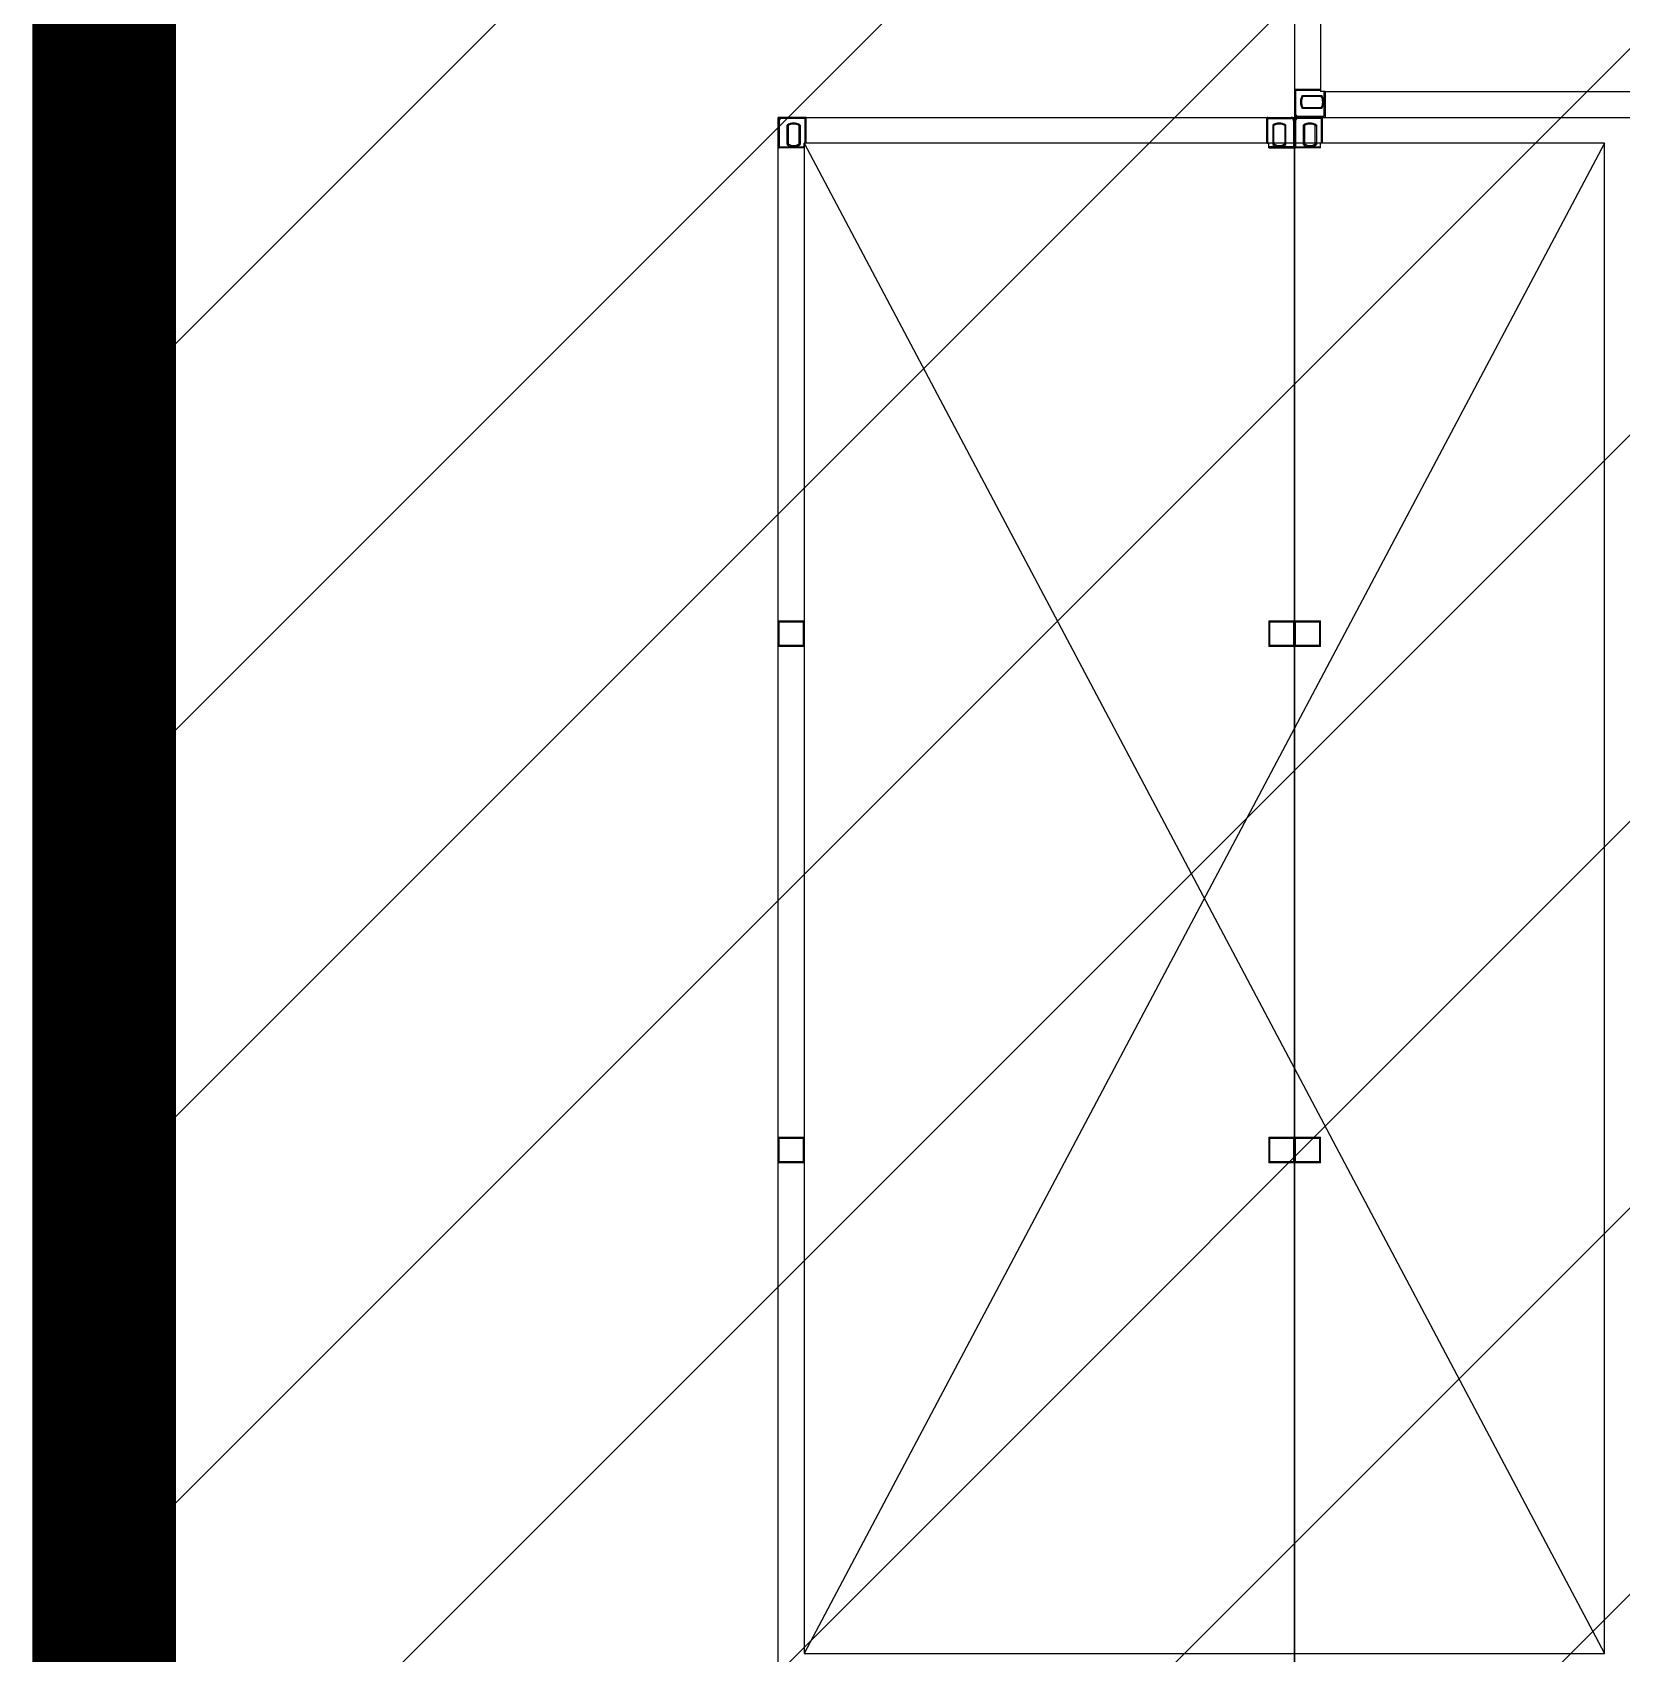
# Model space of a CAD drawing. Header units: millimetres. Extents: x -300 to 383236, y -195106 to -144646.
# Drawn here: x 61115 to 61669, y -149453 to -148888 of the extents above; entities that cross this region are included whole.
import ezdxf

# ---------------------------------------------------------------- set-up
doc = ezdxf.new("R2010")
doc.units = ezdxf.units.MM
doc.header["$LTSCALE"] = 60
doc.layers.add('BACK', color=8, linetype='Continuous')

# ---------------------------------------------------------------- blocks, each defined once
blk = doc.blocks.new('KEY PLAN_NEW')
h = blk.add_hatch()
h.set_pattern_fill('ANSI31', color=253, scale=2)
h.set_pattern_definition([(45, (-1396.921, -1800.0236), (-4.490128, 4.490128), [])])
edge = h.paths.add_edge_path()
edge.add_line((-2006.86, -1075.94), (-2006.86, -1091.94))
edge.add_line((-2006.86, -1091.94), (-2067.86, -1091.94))
edge.add_line((-2067.86, -1091.94), (-2067.86, -1375.94))
edge.add_line((-2067.86, -1375.94), (-2006.86, -1375.94))
edge.add_line((-2006.86, -1375.94), (-2006.86, -1391.94))
edge.add_line((-2006.86, -1391.94), (-2007.86, -1391.94))
edge.add_line((-2007.86, -1391.94), (-2007.86, -1488.94))
edge.add_line((-2007.86, -1488.94), (-2008.31, -1488.94))
edge.add_arc((-2028.72, -1493.5), 20.91, 12.5777, 76.5787)
edge.add_line((-2023.86, -1473.16), (-2023.86, -1391.94))
edge.add_line((-2023.86, -1391.94), (-2247.86, -1391.94))
edge.add_line((-2247.86, -1391.94), (-2247.86, -1488.94))
edge.add_line((-2247.86, -1488.94), (-2263.86, -1488.94))
edge.add_line((-2263.86, -1488.94), (-2263.86, -1452.18))
edge.add_line((-2263.86, -1452.18), (-2549.86, -1452.18))
edge.add_line((-2549.86, -1452.18), (-2549.86, -1488.94))
edge.add_line((-2549.86, -1488.94), (-2565.86, -1488.94))
edge.add_line((-2565.86, -1488.94), (-2565.86, -1427.94))
edge.add_line((-2565.86, -1427.94), (-2720.86, -1427.94))
edge.add_line((-2720.86, -1427.94), (-2720.86, -1411.94))
edge.add_line((-2720.86, -1411.94), (-2623.86, -1411.94))
edge.add_line((-2623.86, -1411.94), (-2623.86, -1075.94))
edge.add_line((-2623.86, -1075.94), (-2563.86, -1075.94))
edge.add_line((-2563.86, -1075.94), (-2563.86, -1071.94))
edge.add_line((-2563.86, -1071.94), (-2547.86, -1071.94))
edge.add_line((-2547.86, -1071.94), (-2547.86, -1091.94))
edge.add_line((-2547.86, -1091.94), (-2607.86, -1091.94))
edge.add_line((-2607.86, -1091.94), (-2607.86, -1411.94))
edge.add_line((-2607.86, -1411.94), (-2549.86, -1411.94))
edge.add_line((-2549.86, -1411.94), (-2549.86, -1436.18))
edge.add_line((-2549.86, -1436.18), (-2263.86, -1436.18))
edge.add_line((-2263.86, -1436.18), (-2263.86, -1375.94))
edge.add_line((-2263.86, -1375.94), (-2083.86, -1375.94))
edge.add_line((-2083.86, -1375.94), (-2083.86, -1075.94))
edge.add_line((-2083.86, -1075.94), (-2006.86, -1075.94))
at = {"color": 253}
for p, q in [((-2660.86, -1015.18, 46), (-2660.86, -1068.7, 46)), ((-2660.86, -1068.7, 46), (-2660.86, -1068.94, 46)), ((-2660.3, -1068.94, 46), (-2660.86, -1068.94, 46)), ((-2660.3, -1068.94, 46), (-2547.42, -1068.94, 46)), ((-2663.45, -1071.82, 46), (-2660.42, -1071.82, 46)), ((-2720.62, -1071.94, 46), (-2723.86, -1071.94, 46)), ((-2723.86, -1071.94, 46), (-2723.86, -1075.5, 46)), ((-2723.86, -1075.5, 46), (-2723.86, -1071.94, 46)), ((-2720.62, -1071.94, 46), (-2667.1, -1071.94, 46)), ((-2667.1, -1071.94, 46), (-2663.86, -1071.94, 46)), ((-2663.86, -1075.5, 46), (-2663.86, -1071.94, 46)), ((-2660.62, -1071.94, 46), (-2663.86, -1071.94, 46)), ((-2663.86, -1071.94, 46), (-2663.86, -1075.5, 46)), ((-2663.86, -1075.5, 46), (-2663.86, -1071.94, 46)), ((-2660.62, -1071.94, 46), (-2607.1, -1071.94, 46)), ((-2723.86, -1368.38, 46), (-2723.86, -1075.5, 46)), ((-2627.86, -1074.94, 46), (-2720.86, -1250.44, 46)), ((-2720.86, -1074.94, 46), (-2627.86, -1250.44, 46)), ((-2720.62, -1074.94, 46), (-2720.86, -1074.94, 46)), ((-2720.86, -1075.5, 46), (-2720.86, -1074.94, 46)), ((-2720.86, -1075.5, 46), (-2720.86, -1130.44, 46)), ((-2667.1, -1074.94, 46), (-2666.86, -1074.94, 46)), ((-2666.86, -1075.5, 46), (-2666.86, -1074.94, 46)), ((-2663.86, -1075.5, 46), (-2663.86, -1368.38, 46)), ((-2663.86, -1368.38, 46), (-2663.86, -1075.5, 46)), ((-2660.62, -1074.94, 46), (-2660.86, -1074.94, 46)), ((-2660.86, -1075.5, 46), (-2660.86, -1074.94, 46)), ((-2723.86, -1130.44, 46), (-2720.86, -1130.44, 46)), ((-2723.74, -1133.32, 46), (-2723.74, -1130.56, 46)), ((-2723.74, -1130.56, 46), (-2720.98, -1130.56, 46)), ((-2720.98, -1130.56, 46), (-2720.98, -1133.32, 46)), ((-2720.98, -1130.56, 46), (-2720.98, -1133.32, 46)), ((-2720.86, -1133.44, 46), (-2720.86, -1130.44, 46)), ((-2666.86, -1130.44, 46), (-2666.86, -1133.44, 46)), ((-2666.86, -1130.44, 46), (-2663.86, -1130.44, 46)), ((-2666.74, -1133.32, 46), (-2666.74, -1130.56, 46)), ((-2666.74, -1130.56, 46), (-2663.98, -1130.56, 46)), ((-2663.98, -1130.56, 46), (-2663.98, -1133.32, 46)), ((-2663.98, -1130.56, 46), (-2663.98, -1133.32, 46)), ((-2663.86, -1130.44, 46), (-2663.86, -1133.44, 46)), ((-2663.86, -1130.44, 46), (-2660.86, -1130.44, 46)), ((-2663.74, -1133.32, 46), (-2663.74, -1130.56, 46)), ((-2663.74, -1130.56, 46), (-2660.98, -1130.56, 46)), ((-2660.98, -1130.56, 46), (-2660.98, -1133.32, 46)), ((-2660.98, -1130.56, 46), (-2660.98, -1133.32, 46)), ((-2660.86, -1133.44, 46), (-2660.86, -1130.44, 46)), ((-2720.86, -1133.44, 46), (-2723.86, -1133.44, 46)), ((-2720.98, -1133.32, 46), (-2723.74, -1133.32, 46)), ((-2720.86, -1133.44, 46), (-2720.86, -1190.44, 46)), ((-2663.86, -1133.44, 46), (-2666.86, -1133.44, 46)), ((-2663.98, -1133.32, 46), (-2666.74, -1133.32, 46)), ((-2660.86, -1133.44, 46), (-2663.86, -1133.44, 46)), ((-2660.98, -1133.32, 46), (-2663.74, -1133.32, 46)), ((-2723.86, -1190.44, 46), (-2720.86, -1190.44, 46)), ((-2720.86, -1193.44, 46), (-2720.86, -1190.44, 46)), ((-2666.86, -1190.44, 46), (-2666.86, -1193.44, 46)), ((-2666.86, -1190.44, 46), (-2663.86, -1190.44, 46)), ((-2663.86, -1190.44, 46), (-2660.86, -1190.44, 46)), ((-2660.86, -1193.44, 46), (-2660.86, -1190.44, 46)), ((-2723.74, -1193.32, 46), (-2723.74, -1190.56, 46)), ((-2723.74, -1190.56, 46), (-2720.98, -1190.56, 46)), ((-2720.98, -1190.56, 46), (-2720.98, -1193.32, 46)), ((-2720.98, -1190.56, 46), (-2720.98, -1193.32, 46)), ((-2666.74, -1193.32, 46), (-2666.74, -1190.56, 46)), ((-2666.74, -1190.56, 46), (-2663.98, -1190.56, 46)), ((-2663.98, -1190.56, 46), (-2663.98, -1193.32, 46)), ((-2663.98, -1190.56, 46), (-2663.98, -1193.32, 46)), ((-2663.74, -1193.32, 46), (-2663.74, -1190.56, 46)), ((-2663.74, -1190.56, 46), (-2660.98, -1190.56, 46)), ((-2660.98, -1190.56, 46), (-2660.98, -1193.32, 46)), ((-2660.98, -1190.56, 46), (-2660.98, -1193.32, 46)), ((-2720.86, -1193.44, 46), (-2723.86, -1193.44, 46)), ((-2720.98, -1193.32, 46), (-2723.74, -1193.32, 46)), ((-2720.86, -1193.44, 46), (-2720.86, -1250.44, 46)), ((-2663.86, -1193.44, 46), (-2666.86, -1193.44, 46)), ((-2663.98, -1193.32, 46), (-2666.74, -1193.32, 46)), ((-2660.86, -1193.44, 46), (-2663.86, -1193.44, 46)), ((-2660.98, -1193.32, 46), (-2663.74, -1193.32, 46))]:
    blk.add_line(p, q, dxfattribs=at)
at = {"color": 253, "linetype": 'Continuous'}
for p, q in [((-2660.86, -1068.7, 46), (-2663.86, -1068.7, 46)), ((-2663.86, -1068.82, 46), (-2663.74, -1068.82, 46)), ((-2663.74, -1068.7, 46), (-2663.74, -1068.82, 46)), ((-2660.86, -1068.82, 46), (-2663.74, -1068.82, 46)), ((-2663.74, -1068.82, 46), (-2663.74, -1071.53, 46)), ((-2662.96, -1069.41, 46), (-2660.7, -1069.41, 46)), ((-2660.77, -1069.53, 46), (-2662.9, -1069.53, 46)), ((-2660.42, -1071.82, 46), (-2660.42, -1068.94, 46)), ((-2660.3, -1068.94, 46), (-2660.3, -1071.94, 46)), ((-2663.74, -1071.53, 46), (-2663.86, -1071.53, 46)), ((-2660.7, -1070.92, 46), (-2662.96, -1070.92, 46)), ((-2662.9, -1070.8, 46), (-2660.77, -1070.8, 46)), ((-2723.74, -1072.35, 46), (-2723.86, -1072.35, 46)), ((-2723.74, -1072.06, 46), (-2723.74, -1072.06, 46)), ((-2723.74, -1072.06, 46), (-2723.74, -1072.06, 46)), ((-2723.74, -1072.35, 46), (-2723.74, -1075.38, 46)), ((-2723.45, -1072.06, 46), (-2723.45, -1071.94, 46)), ((-2720.74, -1072.06, 46), (-2723.45, -1072.06, 46)), ((-2722.84, -1075.1, 46), (-2722.84, -1072.84, 46)), ((-2722.72, -1072.91, 46), (-2722.72, -1075.04, 46)), ((-2721.45, -1075.04, 46), (-2721.45, -1072.91, 46)), ((-2721.33, -1072.84, 46), (-2721.33, -1075.1, 46)), ((-2720.74, -1071.94, 46), (-2720.74, -1072.06, 46)), ((-2720.62, -1072.06, 46), (-2720.74, -1072.06, 46)), ((-2720.74, -1074.94, 46), (-2720.74, -1072.06, 46)), ((-2720.62, -1074.94, 46), (-2720.62, -1071.94, 46)), ((-2667.1, -1074.94, 46), (-2667.1, -1071.94, 46)), ((-2667.1, -1072.06, 46), (-2666.98, -1072.06, 46)), ((-2666.98, -1071.94, 46), (-2666.98, -1072.06, 46)), ((-2666.98, -1074.94, 46), (-2666.98, -1072.06, 46)), ((-2666.98, -1072.06, 46), (-2664.27, -1072.06, 46)), ((-2666.4, -1072.84, 46), (-2666.4, -1075.1, 46)), ((-2666.28, -1075.04, 46), (-2666.28, -1072.91, 46)), ((-2665.01, -1072.91, 46), (-2665.01, -1075.04, 46)), ((-2664.89, -1075.1, 46), (-2664.89, -1072.84, 46)), ((-2664.27, -1072.06, 46), (-2664.27, -1071.94, 46)), ((-2663.98, -1072.06, 46), (-2663.98, -1072.06, 46)), ((-2663.98, -1072.06, 46), (-2663.98, -1072.06, 46)), ((-2663.98, -1072.35, 46), (-2663.86, -1072.35, 46)), ((-2663.98, -1072.35, 46), (-2663.98, -1075.38, 46)), ((-2663.74, -1072.35, 46), (-2663.86, -1072.35, 46)), ((-2663.74, -1072.06, 46), (-2663.74, -1072.06, 46)), ((-2663.74, -1072.06, 46), (-2663.74, -1072.06, 46)), ((-2663.74, -1072.35, 46), (-2663.74, -1075.38, 46)), ((-2663.45, -1072.06, 46), (-2663.45, -1071.94, 46)), ((-2660.74, -1072.06, 46), (-2663.45, -1072.06, 46)), ((-2662.84, -1075.1, 46), (-2662.84, -1072.84, 46)), ((-2662.72, -1072.91, 46), (-2662.72, -1075.04, 46)), ((-2661.45, -1075.04, 46), (-2661.45, -1072.91, 46)), ((-2661.33, -1072.84, 46), (-2661.33, -1075.1, 46)), ((-2660.74, -1071.94, 46), (-2660.74, -1072.06, 46)), ((-2660.62, -1072.06, 46), (-2660.74, -1072.06, 46)), ((-2660.74, -1074.94, 46), (-2660.74, -1072.06, 46)), ((-2660.62, -1074.94, 46), (-2660.62, -1071.94, 46)), ((-2723.74, -1075.38, 46), (-2723.86, -1075.38, 46)), ((-2720.86, -1075.5, 46), (-2723.86, -1075.5, 46)), ((-2723.74, -1075.5, 46), (-2723.74, -1075.38, 46)), ((-2723.74, -1075.38, 46), (-2720.86, -1075.38, 46)), ((-2663.98, -1075.38, 46), (-2666.86, -1075.38, 46)), ((-2666.86, -1075.5, 46), (-2663.86, -1075.5, 46)), ((-2663.98, -1075.5, 46), (-2663.98, -1075.38, 46)), ((-2663.98, -1075.38, 46), (-2663.86, -1075.38, 46)), ((-2663.74, -1075.38, 46), (-2663.86, -1075.38, 46)), ((-2660.86, -1075.5, 46), (-2663.86, -1075.5, 46)), ((-2663.74, -1075.5, 46), (-2663.74, -1075.38, 46)), ((-2663.74, -1075.38, 46), (-2660.86, -1075.38, 46))]:
    blk.add_line(p, q, dxfattribs=at)
at = {"color": 253, "elevation": 46}
for points in [[(-2543.86, -1071.94), (-2543.86, -1011.94), (-2663.86, -1011.94), (-2663.86, -1071.94)], [(-2663.86, -1071.94), (-2603.86, -1071.94)]]:
    blk.add_lwpolyline(points, dxfattribs=at)
blk.add_lwpolyline([(-2627.86, -1074.94), (-2720.86, -1074.94), (-2720.86, -1250.44), (-2627.86, -1250.44)], close=True, dxfattribs=at)
at = {"color": 253, "linetype": 'Continuous'}
for centre, radius, start, end in [((-2663.74, -1068.82, 46), 0.12, 90, 180), ((-2661.83, -1070.16, 46), 1.36, 146.2792, 213.7208), ((-2661.83, -1070.16, 46), 1.24, 149.1964, 210.8036), ((-2661.83, -1070.16, 46), 1.24, 329.1964, 30.8036), ((-2661.83, -1070.16, 46), 1.36, 326.2792, 33.7208), ((-2663.45, -1071.53, 46), 0.41, 180, 270), ((-2663.45, -1071.53, 46), 0.29, 180, 270), ((-2723.45, -1072.35, 46), 0.41, 90, 180), ((-2723.45, -1072.35, 46), 0.29, 90, 180), ((-2722.08, -1073.97, 46), 1.36, 56.2792, 123.7208), ((-2722.08, -1073.97, 46), 1.24, 59.1964, 120.8036), ((-2720.74, -1072.06, 46), 0.12, 0, 90), ((-2666.98, -1072.06, 46), 0.12, 90, 180), ((-2665.64, -1073.97, 46), 1.36, 56.2792, 123.7208), ((-2665.64, -1073.97, 46), 1.24, 59.1964, 120.8036), ((-2664.27, -1072.35, 46), 0.41, 0, 90), ((-2664.27, -1072.35, 46), 0.29, 0, 90), ((-2663.45, -1072.35, 46), 0.41, 90, 180), ((-2663.45, -1072.35, 46), 0.29, 90, 180), ((-2662.08, -1073.97, 46), 1.36, 56.2792, 123.7208), ((-2662.08, -1073.97, 46), 1.24, 59.1964, 120.8036), ((-2660.74, -1072.06, 46), 0.12, 0, 90), ((-2723.74, -1075.38, 46), 0.12, 180, 270), ((-2722.08, -1073.97, 46), 1.36, 236.2792, 303.7208), ((-2722.08, -1073.97, 46), 1.24, 239.1964, 300.8036), ((-2665.64, -1073.97, 46), 1.36, 236.2792, 303.7208), ((-2665.64, -1073.97, 46), 1.24, 239.1964, 300.8036), ((-2663.98, -1075.38, 46), 0.12, 270, 0), ((-2663.74, -1075.38, 46), 0.12, 180, 270), ((-2662.08, -1073.97, 46), 1.36, 236.2792, 303.7208), ((-2662.08, -1073.97, 46), 1.24, 239.1964, 300.8036)]:
    blk.add_arc(centre, radius, start, end, dxfattribs=at)
for points, knots in [([(-2662.9, -1069.53, 46), (-2662.9, -1069.53, 46), (-2662.9, -1069.53, 46), (-2662.9, -1069.53, 46), (-2662.9, -1069.53, 46), (-2662.9, -1069.53, 46), (-2662.9, -1069.52, 46), (-2662.9, -1069.52, 46), (-2662.9, -1069.52, 46), (-2662.9, -1069.52, 46), (-2662.9, -1069.52, 46), (-2662.9, -1069.52, 46), (-2662.9, -1069.52, 46), (-2662.9, -1069.51, 46), (-2662.91, -1069.51, 46), (-2662.91, -1069.51, 46), (-2662.91, -1069.51, 46), (-2662.91, -1069.51, 46), (-2662.91, -1069.51, 46), (-2662.91, -1069.51, 46), (-2662.91, -1069.5, 46), (-2662.91, -1069.5, 46), (-2662.92, -1069.5, 46), (-2662.92, -1069.49, 46), (-2662.92, -1069.49, 46), (-2662.92, -1069.49, 46), (-2662.92, -1069.49, 46), (-2662.92, -1069.48, 46), (-2662.92, -1069.48, 46), (-2662.92, -1069.48, 46), (-2662.92, -1069.48, 46), (-2662.93, -1069.48, 46), (-2662.93, -1069.47, 46), (-2662.93, -1069.47, 46), (-2662.94, -1069.46, 46), (-2662.94, -1069.46, 46), (-2662.94, -1069.45, 46), (-2662.94, -1069.45, 46), (-2662.94, -1069.45, 46), (-2662.94, -1069.45, 46), (-2662.94, -1069.45, 46), (-2662.94, -1069.44, 46), (-2662.95, -1069.44, 46), (-2662.95, -1069.43, 46), (-2662.95, -1069.43, 46), (-2662.95, -1069.42, 46), (-2662.96, -1069.42, 46), (-2662.96, -1069.42, 46), (-2662.96, -1069.41, 46), (-2662.96, -1069.41, 46), (-2662.96, -1069.41, 46), (-2662.96, -1069.41, 46), (-2662.96, -1069.41, 46), (-2662.96, -1069.41, 46)], [0, 0, 0, 0, 0.06206, 0.12459, 0.12459, 0.155854, 0.155854, 0.171487, 0.171487, 0.187119, 0.187119, 0.249648, 0.249648, 0.312178, 0.312178, 0.343442, 0.343442, 0.359075, 0.359075, 0.374707, 0.374707, 0.437236, 0.437236, 0.499766, 0.499766, 0.53103, 0.53103, 0.546663, 0.546663, 0.562295, 0.562295, 0.624824, 0.624824, 0.687353, 0.687353, 0.749883, 0.749883, 0.765515, 0.765515, 0.781147, 0.781147, 0.812412, 0.812412, 0.874941, 0.874941, 0.937471, 0.937471, 0.968735, 0.968735, 0.984368, 0.992184, 0.992184, 1, 1, 1, 1]), ([(-2660.77, -1069.53, 46), (-2660.77, -1069.53, 46), (-2660.77, -1069.53, 46), (-2660.77, -1069.53, 46), (-2660.76, -1069.53, 46), (-2660.76, -1069.53, 46), (-2660.76, -1069.52, 46), (-2660.76, -1069.52, 46), (-2660.76, -1069.52, 46), (-2660.76, -1069.52, 46), (-2660.76, -1069.52, 46), (-2660.76, -1069.52, 46), (-2660.76, -1069.52, 46), (-2660.76, -1069.51, 46), (-2660.76, -1069.51, 46), (-2660.76, -1069.51, 46), (-2660.76, -1069.51, 46), (-2660.76, -1069.51, 46), (-2660.75, -1069.51, 46), (-2660.75, -1069.51, 46), (-2660.75, -1069.5, 46), (-2660.75, -1069.5, 46), (-2660.75, -1069.5, 46), (-2660.75, -1069.49, 46), (-2660.74, -1069.49, 46), (-2660.74, -1069.49, 46), (-2660.74, -1069.49, 46), (-2660.74, -1069.48, 46), (-2660.74, -1069.48, 46), (-2660.74, -1069.48, 46), (-2660.74, -1069.48, 46), (-2660.74, -1069.48, 46), (-2660.73, -1069.47, 46), (-2660.73, -1069.47, 46), (-2660.73, -1069.46, 46), (-2660.73, -1069.46, 46), (-2660.72, -1069.45, 46), (-2660.72, -1069.45, 46), (-2660.72, -1069.45, 46), (-2660.72, -1069.45, 46), (-2660.72, -1069.45, 46), (-2660.72, -1069.44, 46), (-2660.72, -1069.44, 46), (-2660.71, -1069.43, 46), (-2660.71, -1069.43, 46), (-2660.71, -1069.42, 46), (-2660.71, -1069.42, 46), (-2660.7, -1069.42, 46), (-2660.7, -1069.41, 46), (-2660.7, -1069.41, 46), (-2660.7, -1069.41, 46), (-2660.7, -1069.41, 46), (-2660.7, -1069.41, 46), (-2660.7, -1069.41, 46)], [0, 0, 0, 0, 0.06206, 0.12459, 0.12459, 0.155854, 0.155854, 0.171487, 0.171487, 0.187119, 0.187119, 0.249648, 0.249648, 0.312178, 0.312178, 0.343442, 0.343442, 0.359075, 0.359075, 0.374707, 0.374707, 0.437236, 0.437236, 0.499766, 0.499766, 0.53103, 0.53103, 0.546663, 0.546663, 0.562295, 0.562295, 0.624824, 0.624824, 0.687353, 0.687353, 0.749883, 0.749883, 0.765515, 0.765515, 0.781147, 0.781147, 0.812412, 0.812412, 0.874941, 0.874941, 0.937471, 0.937471, 0.968735, 0.968735, 0.984368, 0.992184, 0.992184, 1, 1, 1, 1]), ([(-2662.96, -1070.92, 46), (-2662.96, -1070.92, 46), (-2662.96, -1070.92, 46), (-2662.96, -1070.92, 46), (-2662.96, -1070.92, 46), (-2662.96, -1070.91, 46), (-2662.96, -1070.91, 46), (-2662.96, -1070.91, 46), (-2662.95, -1070.9, 46), (-2662.95, -1070.9, 46), (-2662.95, -1070.89, 46), (-2662.95, -1070.89, 46), (-2662.94, -1070.88, 46), (-2662.94, -1070.88, 46), (-2662.94, -1070.88, 46), (-2662.94, -1070.88, 46), (-2662.94, -1070.88, 46), (-2662.94, -1070.88, 46), (-2662.94, -1070.87, 46), (-2662.94, -1070.87, 46), (-2662.93, -1070.86, 46), (-2662.93, -1070.86, 46), (-2662.93, -1070.85, 46), (-2662.92, -1070.85, 46), (-2662.92, -1070.84, 46), (-2662.92, -1070.84, 46), (-2662.92, -1070.84, 46), (-2662.92, -1070.84, 46), (-2662.92, -1070.84, 46), (-2662.92, -1070.84, 46), (-2662.92, -1070.83, 46), (-2662.92, -1070.83, 46), (-2662.91, -1070.83, 46), (-2662.91, -1070.82, 46), (-2662.91, -1070.82, 46), (-2662.91, -1070.82, 46), (-2662.91, -1070.82, 46), (-2662.91, -1070.82, 46), (-2662.91, -1070.82, 46), (-2662.91, -1070.82, 46), (-2662.9, -1070.81, 46), (-2662.9, -1070.81, 46), (-2662.9, -1070.81, 46), (-2662.9, -1070.81, 46), (-2662.9, -1070.8, 46), (-2662.9, -1070.8, 46), (-2662.9, -1070.8, 46), (-2662.9, -1070.8, 46), (-2662.9, -1070.8, 46), (-2662.9, -1070.8, 46), (-2662.9, -1070.8, 46), (-2662.9, -1070.8, 46), (-2662.9, -1070.8, 46), (-2662.9, -1070.8, 46)], [0, 0, 0, 0, 0.00782, 0.00782, 0.015639, 0.031279, 0.031279, 0.062557, 0.062557, 0.125114, 0.125114, 0.187671, 0.187671, 0.21895, 0.21895, 0.234589, 0.234589, 0.250228, 0.250228, 0.312785, 0.312785, 0.375342, 0.375342, 0.437899, 0.437899, 0.453538, 0.453538, 0.469178, 0.469178, 0.500456, 0.500456, 0.563013, 0.563013, 0.62557, 0.62557, 0.641209, 0.641209, 0.656849, 0.656849, 0.688127, 0.688127, 0.750684, 0.750684, 0.813241, 0.813241, 0.828881, 0.828881, 0.84452, 0.84452, 0.875798, 0.875798, 0.938355, 1, 1, 1, 1]), ([(-2660.7, -1070.92, 46), (-2660.7, -1070.92, 46), (-2660.7, -1070.92, 46), (-2660.7, -1070.92, 46), (-2660.7, -1070.92, 46), (-2660.7, -1070.91, 46), (-2660.7, -1070.91, 46), (-2660.71, -1070.91, 46), (-2660.71, -1070.9, 46), (-2660.71, -1070.9, 46), (-2660.71, -1070.89, 46), (-2660.72, -1070.89, 46), (-2660.72, -1070.88, 46), (-2660.72, -1070.88, 46), (-2660.72, -1070.88, 46), (-2660.72, -1070.88, 46), (-2660.72, -1070.88, 46), (-2660.72, -1070.88, 46), (-2660.73, -1070.87, 46), (-2660.73, -1070.87, 46), (-2660.73, -1070.86, 46), (-2660.73, -1070.86, 46), (-2660.74, -1070.85, 46), (-2660.74, -1070.85, 46), (-2660.74, -1070.84, 46), (-2660.74, -1070.84, 46), (-2660.74, -1070.84, 46), (-2660.74, -1070.84, 46), (-2660.74, -1070.84, 46), (-2660.74, -1070.84, 46), (-2660.75, -1070.83, 46), (-2660.75, -1070.83, 46), (-2660.75, -1070.83, 46), (-2660.75, -1070.82, 46), (-2660.75, -1070.82, 46), (-2660.75, -1070.82, 46), (-2660.76, -1070.82, 46), (-2660.76, -1070.82, 46), (-2660.76, -1070.82, 46), (-2660.76, -1070.82, 46), (-2660.76, -1070.81, 46), (-2660.76, -1070.81, 46), (-2660.76, -1070.81, 46), (-2660.76, -1070.81, 46), (-2660.76, -1070.8, 46), (-2660.76, -1070.8, 46), (-2660.76, -1070.8, 46), (-2660.76, -1070.8, 46), (-2660.76, -1070.8, 46), (-2660.76, -1070.8, 46), (-2660.77, -1070.8, 46), (-2660.77, -1070.8, 46), (-2660.77, -1070.8, 46), (-2660.77, -1070.8, 46)], [0, 0, 0, 0, 0.00782, 0.00782, 0.015639, 0.031279, 0.031279, 0.062557, 0.062557, 0.125114, 0.125114, 0.187671, 0.187671, 0.21895, 0.21895, 0.234589, 0.234589, 0.250228, 0.250228, 0.312785, 0.312785, 0.375342, 0.375342, 0.437899, 0.437899, 0.453538, 0.453538, 0.469178, 0.469178, 0.500456, 0.500456, 0.563013, 0.563013, 0.62557, 0.62557, 0.641209, 0.641209, 0.656849, 0.656849, 0.688127, 0.688127, 0.750684, 0.750684, 0.813241, 0.813241, 0.828881, 0.828881, 0.84452, 0.84452, 0.875798, 0.875798, 0.938355, 1, 1, 1, 1]), ([(-2722.84, -1072.84, 46), (-2722.84, -1072.84, 46), (-2722.84, -1072.84, 46), (-2722.83, -1072.84, 46), (-2722.83, -1072.84, 46), (-2722.83, -1072.84, 46), (-2722.83, -1072.85, 46), (-2722.83, -1072.85, 46), (-2722.82, -1072.85, 46), (-2722.82, -1072.85, 46), (-2722.81, -1072.86, 46), (-2722.81, -1072.86, 46), (-2722.8, -1072.86, 46), (-2722.8, -1072.86, 46), (-2722.8, -1072.86, 46), (-2722.8, -1072.86, 46), (-2722.79, -1072.87, 46), (-2722.79, -1072.87, 46), (-2722.79, -1072.87, 46), (-2722.79, -1072.87, 46), (-2722.78, -1072.87, 46), (-2722.78, -1072.88, 46), (-2722.77, -1072.88, 46), (-2722.77, -1072.88, 46), (-2722.76, -1072.88, 46), (-2722.76, -1072.88, 46), (-2722.76, -1072.88, 46), (-2722.76, -1072.88, 46), (-2722.76, -1072.89, 46), (-2722.76, -1072.89, 46), (-2722.75, -1072.89, 46), (-2722.75, -1072.89, 46), (-2722.74, -1072.89, 46), (-2722.74, -1072.89, 46), (-2722.74, -1072.9, 46), (-2722.74, -1072.9, 46), (-2722.74, -1072.9, 46), (-2722.74, -1072.9, 46), (-2722.73, -1072.9, 46), (-2722.73, -1072.9, 46), (-2722.73, -1072.9, 46), (-2722.73, -1072.9, 46), (-2722.73, -1072.9, 46), (-2722.72, -1072.9, 46), (-2722.72, -1072.91, 46), (-2722.72, -1072.91, 46), (-2722.72, -1072.91, 46), (-2722.72, -1072.91, 46), (-2722.72, -1072.91, 46), (-2722.72, -1072.91, 46), (-2722.72, -1072.91, 46), (-2722.72, -1072.91, 46), (-2722.72, -1072.91, 46), (-2722.72, -1072.91, 46)], [0, 0, 0, 0, 0.00782, 0.00782, 0.015639, 0.031279, 0.031279, 0.062557, 0.062557, 0.125114, 0.125114, 0.187671, 0.187671, 0.21895, 0.21895, 0.234589, 0.234589, 0.250228, 0.250228, 0.312785, 0.312785, 0.375342, 0.375342, 0.437899, 0.437899, 0.453538, 0.453538, 0.469178, 0.469178, 0.500456, 0.500456, 0.563013, 0.563013, 0.62557, 0.62557, 0.641209, 0.641209, 0.656849, 0.656849, 0.688127, 0.688127, 0.750684, 0.750684, 0.813241, 0.813241, 0.828881, 0.828881, 0.84452, 0.84452, 0.875798, 0.875798, 0.938355, 1, 1, 1, 1]), ([(-2721.45, -1072.91, 46), (-2721.45, -1072.91, 46), (-2721.45, -1072.91, 46), (-2721.45, -1072.91, 46), (-2721.44, -1072.91, 46), (-2721.44, -1072.91, 46), (-2721.44, -1072.91, 46), (-2721.44, -1072.91, 46), (-2721.44, -1072.91, 46), (-2721.44, -1072.91, 46), (-2721.44, -1072.9, 46), (-2721.44, -1072.9, 46), (-2721.43, -1072.9, 46), (-2721.43, -1072.9, 46), (-2721.43, -1072.9, 46), (-2721.43, -1072.9, 46), (-2721.43, -1072.9, 46), (-2721.43, -1072.9, 46), (-2721.43, -1072.9, 46), (-2721.43, -1072.9, 46), (-2721.42, -1072.89, 46), (-2721.42, -1072.89, 46), (-2721.41, -1072.89, 46), (-2721.41, -1072.89, 46), (-2721.41, -1072.89, 46), (-2721.41, -1072.89, 46), (-2721.4, -1072.88, 46), (-2721.4, -1072.88, 46), (-2721.4, -1072.88, 46), (-2721.4, -1072.88, 46), (-2721.4, -1072.88, 46), (-2721.39, -1072.88, 46), (-2721.39, -1072.88, 46), (-2721.38, -1072.87, 46), (-2721.38, -1072.87, 46), (-2721.37, -1072.87, 46), (-2721.37, -1072.87, 46), (-2721.37, -1072.87, 46), (-2721.37, -1072.86, 46), (-2721.37, -1072.86, 46), (-2721.36, -1072.86, 46), (-2721.36, -1072.86, 46), (-2721.36, -1072.86, 46), (-2721.35, -1072.86, 46), (-2721.35, -1072.85, 46), (-2721.34, -1072.85, 46), (-2721.34, -1072.85, 46), (-2721.33, -1072.85, 46), (-2721.33, -1072.84, 46), (-2721.33, -1072.84, 46), (-2721.33, -1072.84, 46), (-2721.33, -1072.84, 46), (-2721.33, -1072.84, 46), (-2721.33, -1072.84, 46)], [0, 0, 0, 0, 0.06206, 0.12459, 0.12459, 0.155854, 0.155854, 0.171487, 0.171487, 0.187119, 0.187119, 0.249648, 0.249648, 0.312178, 0.312178, 0.343442, 0.343442, 0.359075, 0.359075, 0.374707, 0.374707, 0.437236, 0.437236, 0.499766, 0.499766, 0.53103, 0.53103, 0.546663, 0.546663, 0.562295, 0.562295, 0.624824, 0.624824, 0.687353, 0.687353, 0.749883, 0.749883, 0.765515, 0.765515, 0.781147, 0.781147, 0.812412, 0.812412, 0.874941, 0.874941, 0.937471, 0.937471, 0.968735, 0.968735, 0.984368, 0.992184, 0.992184, 1, 1, 1, 1]), ([(-2666.28, -1072.91, 46), (-2666.28, -1072.91, 46), (-2666.28, -1072.91, 46), (-2666.28, -1072.91, 46), (-2666.28, -1072.91, 46), (-2666.28, -1072.91, 46), (-2666.28, -1072.91, 46), (-2666.28, -1072.91, 46), (-2666.28, -1072.91, 46), (-2666.28, -1072.91, 46), (-2666.28, -1072.9, 46), (-2666.29, -1072.9, 46), (-2666.29, -1072.9, 46), (-2666.29, -1072.9, 46), (-2666.29, -1072.9, 46), (-2666.29, -1072.9, 46), (-2666.3, -1072.9, 46), (-2666.3, -1072.9, 46), (-2666.3, -1072.9, 46), (-2666.3, -1072.9, 46), (-2666.3, -1072.89, 46), (-2666.3, -1072.89, 46), (-2666.31, -1072.89, 46), (-2666.31, -1072.89, 46), (-2666.32, -1072.89, 46), (-2666.32, -1072.89, 46), (-2666.32, -1072.88, 46), (-2666.32, -1072.88, 46), (-2666.32, -1072.88, 46), (-2666.32, -1072.88, 46), (-2666.33, -1072.88, 46), (-2666.33, -1072.88, 46), (-2666.34, -1072.88, 46), (-2666.34, -1072.87, 46), (-2666.35, -1072.87, 46), (-2666.35, -1072.87, 46), (-2666.35, -1072.87, 46), (-2666.35, -1072.87, 46), (-2666.36, -1072.86, 46), (-2666.36, -1072.86, 46), (-2666.36, -1072.86, 46), (-2666.36, -1072.86, 46), (-2666.37, -1072.86, 46), (-2666.37, -1072.86, 46), (-2666.38, -1072.85, 46), (-2666.38, -1072.85, 46), (-2666.39, -1072.85, 46), (-2666.39, -1072.85, 46), (-2666.39, -1072.84, 46), (-2666.39, -1072.84, 46), (-2666.39, -1072.84, 46), (-2666.4, -1072.84, 46), (-2666.4, -1072.84, 46), (-2666.4, -1072.84, 46)], [0, 0, 0, 0, 0.06206, 0.12459, 0.12459, 0.155854, 0.155854, 0.171487, 0.171487, 0.187119, 0.187119, 0.249648, 0.249648, 0.312178, 0.312178, 0.343442, 0.343442, 0.359075, 0.359075, 0.374707, 0.374707, 0.437236, 0.437236, 0.499766, 0.499766, 0.53103, 0.53103, 0.546663, 0.546663, 0.562295, 0.562295, 0.624824, 0.624824, 0.687353, 0.687353, 0.749883, 0.749883, 0.765515, 0.765515, 0.781147, 0.781147, 0.812412, 0.812412, 0.874941, 0.874941, 0.937471, 0.937471, 0.968735, 0.968735, 0.984368, 0.992184, 0.992184, 1, 1, 1, 1]), ([(-2664.89, -1072.84, 46), (-2664.89, -1072.84, 46), (-2664.89, -1072.84, 46), (-2664.89, -1072.84, 46), (-2664.89, -1072.84, 46), (-2664.89, -1072.84, 46), (-2664.89, -1072.85, 46), (-2664.9, -1072.85, 46), (-2664.9, -1072.85, 46), (-2664.91, -1072.85, 46), (-2664.91, -1072.86, 46), (-2664.92, -1072.86, 46), (-2664.92, -1072.86, 46), (-2664.92, -1072.86, 46), (-2664.93, -1072.86, 46), (-2664.93, -1072.86, 46), (-2664.93, -1072.87, 46), (-2664.93, -1072.87, 46), (-2664.93, -1072.87, 46), (-2664.94, -1072.87, 46), (-2664.94, -1072.87, 46), (-2664.95, -1072.88, 46), (-2664.95, -1072.88, 46), (-2664.96, -1072.88, 46), (-2664.96, -1072.88, 46), (-2664.96, -1072.88, 46), (-2664.96, -1072.88, 46), (-2664.96, -1072.88, 46), (-2664.97, -1072.89, 46), (-2664.97, -1072.89, 46), (-2664.97, -1072.89, 46), (-2664.97, -1072.89, 46), (-2664.98, -1072.89, 46), (-2664.98, -1072.89, 46), (-2664.99, -1072.9, 46), (-2664.99, -1072.9, 46), (-2664.99, -1072.9, 46), (-2664.99, -1072.9, 46), (-2664.99, -1072.9, 46), (-2664.99, -1072.9, 46), (-2664.99, -1072.9, 46), (-2664.99, -1072.9, 46), (-2665, -1072.9, 46), (-2665, -1072.9, 46), (-2665, -1072.91, 46), (-2665, -1072.91, 46), (-2665, -1072.91, 46), (-2665, -1072.91, 46), (-2665, -1072.91, 46), (-2665, -1072.91, 46), (-2665.01, -1072.91, 46), (-2665.01, -1072.91, 46), (-2665.01, -1072.91, 46), (-2665.01, -1072.91, 46)], [0, 0, 0, 0, 0.00782, 0.00782, 0.015639, 0.031279, 0.031279, 0.062557, 0.062557, 0.125114, 0.125114, 0.187671, 0.187671, 0.21895, 0.21895, 0.234589, 0.234589, 0.250228, 0.250228, 0.312785, 0.312785, 0.375342, 0.375342, 0.437899, 0.437899, 0.453538, 0.453538, 0.469178, 0.469178, 0.500456, 0.500456, 0.563013, 0.563013, 0.62557, 0.62557, 0.641209, 0.641209, 0.656849, 0.656849, 0.688127, 0.688127, 0.750684, 0.750684, 0.813241, 0.813241, 0.828881, 0.828881, 0.84452, 0.84452, 0.875798, 0.875798, 0.938355, 1, 1, 1, 1]), ([(-2662.84, -1072.84, 46), (-2662.84, -1072.84, 46), (-2662.84, -1072.84, 46), (-2662.83, -1072.84, 46), (-2662.83, -1072.84, 46), (-2662.83, -1072.84, 46), (-2662.83, -1072.85, 46), (-2662.83, -1072.85, 46), (-2662.82, -1072.85, 46), (-2662.82, -1072.85, 46), (-2662.81, -1072.86, 46), (-2662.81, -1072.86, 46), (-2662.8, -1072.86, 46), (-2662.8, -1072.86, 46), (-2662.8, -1072.86, 46), (-2662.8, -1072.86, 46), (-2662.79, -1072.87, 46), (-2662.79, -1072.87, 46), (-2662.79, -1072.87, 46), (-2662.79, -1072.87, 46), (-2662.78, -1072.87, 46), (-2662.78, -1072.88, 46), (-2662.77, -1072.88, 46), (-2662.77, -1072.88, 46), (-2662.76, -1072.88, 46), (-2662.76, -1072.88, 46), (-2662.76, -1072.88, 46), (-2662.76, -1072.88, 46), (-2662.76, -1072.89, 46), (-2662.76, -1072.89, 46), (-2662.75, -1072.89, 46), (-2662.75, -1072.89, 46), (-2662.74, -1072.89, 46), (-2662.74, -1072.89, 46), (-2662.74, -1072.9, 46), (-2662.74, -1072.9, 46), (-2662.74, -1072.9, 46), (-2662.74, -1072.9, 46), (-2662.73, -1072.9, 46), (-2662.73, -1072.9, 46), (-2662.73, -1072.9, 46), (-2662.73, -1072.9, 46), (-2662.73, -1072.9, 46), (-2662.72, -1072.9, 46), (-2662.72, -1072.91, 46), (-2662.72, -1072.91, 46), (-2662.72, -1072.91, 46), (-2662.72, -1072.91, 46), (-2662.72, -1072.91, 46), (-2662.72, -1072.91, 46), (-2662.72, -1072.91, 46), (-2662.72, -1072.91, 46), (-2662.72, -1072.91, 46), (-2662.72, -1072.91, 46)], [0, 0, 0, 0, 0.00782, 0.00782, 0.015639, 0.031279, 0.031279, 0.062557, 0.062557, 0.125114, 0.125114, 0.187671, 0.187671, 0.21895, 0.21895, 0.234589, 0.234589, 0.250228, 0.250228, 0.312785, 0.312785, 0.375342, 0.375342, 0.437899, 0.437899, 0.453538, 0.453538, 0.469178, 0.469178, 0.500456, 0.500456, 0.563013, 0.563013, 0.62557, 0.62557, 0.641209, 0.641209, 0.656849, 0.656849, 0.688127, 0.688127, 0.750684, 0.750684, 0.813241, 0.813241, 0.828881, 0.828881, 0.84452, 0.84452, 0.875798, 0.875798, 0.938355, 1, 1, 1, 1]), ([(-2661.45, -1072.91, 46), (-2661.45, -1072.91, 46), (-2661.45, -1072.91, 46), (-2661.45, -1072.91, 46), (-2661.44, -1072.91, 46), (-2661.44, -1072.91, 46), (-2661.44, -1072.91, 46), (-2661.44, -1072.91, 46), (-2661.44, -1072.91, 46), (-2661.44, -1072.91, 46), (-2661.44, -1072.9, 46), (-2661.44, -1072.9, 46), (-2661.43, -1072.9, 46), (-2661.43, -1072.9, 46), (-2661.43, -1072.9, 46), (-2661.43, -1072.9, 46), (-2661.43, -1072.9, 46), (-2661.43, -1072.9, 46), (-2661.43, -1072.9, 46), (-2661.43, -1072.9, 46), (-2661.42, -1072.89, 46), (-2661.42, -1072.89, 46), (-2661.41, -1072.89, 46), (-2661.41, -1072.89, 46), (-2661.41, -1072.89, 46), (-2661.41, -1072.89, 46), (-2661.4, -1072.88, 46), (-2661.4, -1072.88, 46), (-2661.4, -1072.88, 46), (-2661.4, -1072.88, 46), (-2661.4, -1072.88, 46), (-2661.39, -1072.88, 46), (-2661.39, -1072.88, 46), (-2661.38, -1072.87, 46), (-2661.38, -1072.87, 46), (-2661.37, -1072.87, 46), (-2661.37, -1072.87, 46), (-2661.37, -1072.87, 46), (-2661.37, -1072.86, 46), (-2661.37, -1072.86, 46), (-2661.36, -1072.86, 46), (-2661.36, -1072.86, 46), (-2661.36, -1072.86, 46), (-2661.35, -1072.86, 46), (-2661.35, -1072.85, 46), (-2661.34, -1072.85, 46), (-2661.34, -1072.85, 46), (-2661.33, -1072.85, 46), (-2661.33, -1072.84, 46), (-2661.33, -1072.84, 46), (-2661.33, -1072.84, 46), (-2661.33, -1072.84, 46), (-2661.33, -1072.84, 46), (-2661.33, -1072.84, 46)], [0, 0, 0, 0, 0.06206, 0.12459, 0.12459, 0.155854, 0.155854, 0.171487, 0.171487, 0.187119, 0.187119, 0.249648, 0.249648, 0.312178, 0.312178, 0.343442, 0.343442, 0.359075, 0.359075, 0.374707, 0.374707, 0.437236, 0.437236, 0.499766, 0.499766, 0.53103, 0.53103, 0.546663, 0.546663, 0.562295, 0.562295, 0.624824, 0.624824, 0.687353, 0.687353, 0.749883, 0.749883, 0.765515, 0.765515, 0.781147, 0.781147, 0.812412, 0.812412, 0.874941, 0.874941, 0.937471, 0.937471, 0.968735, 0.968735, 0.984368, 0.992184, 0.992184, 1, 1, 1, 1]), ([(-2722.84, -1075.1, 46), (-2722.84, -1075.1, 46), (-2722.84, -1075.1, 46), (-2722.83, -1075.1, 46), (-2722.83, -1075.1, 46), (-2722.83, -1075.1, 46), (-2722.83, -1075.1, 46), (-2722.83, -1075.1, 46), (-2722.82, -1075.1, 46), (-2722.82, -1075.09, 46), (-2722.81, -1075.09, 46), (-2722.81, -1075.09, 46), (-2722.8, -1075.09, 46), (-2722.8, -1075.09, 46), (-2722.8, -1075.08, 46), (-2722.8, -1075.08, 46), (-2722.79, -1075.08, 46), (-2722.79, -1075.08, 46), (-2722.79, -1075.08, 46), (-2722.79, -1075.08, 46), (-2722.78, -1075.07, 46), (-2722.78, -1075.07, 46), (-2722.77, -1075.07, 46), (-2722.77, -1075.07, 46), (-2722.76, -1075.06, 46), (-2722.76, -1075.06, 46), (-2722.76, -1075.06, 46), (-2722.76, -1075.06, 46), (-2722.76, -1075.06, 46), (-2722.76, -1075.06, 46), (-2722.75, -1075.06, 46), (-2722.75, -1075.06, 46), (-2722.74, -1075.05, 46), (-2722.74, -1075.05, 46), (-2722.74, -1075.05, 46), (-2722.74, -1075.05, 46), (-2722.74, -1075.05, 46), (-2722.74, -1075.05, 46), (-2722.73, -1075.05, 46), (-2722.73, -1075.05, 46), (-2722.73, -1075.05, 46), (-2722.73, -1075.05, 46), (-2722.73, -1075.04, 46), (-2722.72, -1075.04, 46), (-2722.72, -1075.04, 46), (-2722.72, -1075.04, 46), (-2722.72, -1075.04, 46), (-2722.72, -1075.04, 46), (-2722.72, -1075.04, 46), (-2722.72, -1075.04, 46), (-2722.72, -1075.04, 46), (-2722.72, -1075.04, 46), (-2722.72, -1075.04, 46), (-2722.72, -1075.04, 46)], [0, 0, 0, 0, 0.00782, 0.00782, 0.015639, 0.031279, 0.031279, 0.062557, 0.062557, 0.125114, 0.125114, 0.187671, 0.187671, 0.21895, 0.21895, 0.234589, 0.234589, 0.250228, 0.250228, 0.312785, 0.312785, 0.375342, 0.375342, 0.437899, 0.437899, 0.453538, 0.453538, 0.469178, 0.469178, 0.500456, 0.500456, 0.563013, 0.563013, 0.62557, 0.62557, 0.641209, 0.641209, 0.656849, 0.656849, 0.688127, 0.688127, 0.750684, 0.750684, 0.813241, 0.813241, 0.828881, 0.828881, 0.84452, 0.84452, 0.875798, 0.875798, 0.938355, 1, 1, 1, 1]), ([(-2721.45, -1075.04, 46), (-2721.45, -1075.04, 46), (-2721.45, -1075.04, 46), (-2721.45, -1075.04, 46), (-2721.44, -1075.04, 46), (-2721.44, -1075.04, 46), (-2721.44, -1075.04, 46), (-2721.44, -1075.04, 46), (-2721.44, -1075.04, 46), (-2721.44, -1075.04, 46), (-2721.44, -1075.04, 46), (-2721.44, -1075.04, 46), (-2721.43, -1075.05, 46), (-2721.43, -1075.05, 46), (-2721.43, -1075.05, 46), (-2721.43, -1075.05, 46), (-2721.43, -1075.05, 46), (-2721.43, -1075.05, 46), (-2721.43, -1075.05, 46), (-2721.43, -1075.05, 46), (-2721.42, -1075.05, 46), (-2721.42, -1075.05, 46), (-2721.41, -1075.06, 46), (-2721.41, -1075.06, 46), (-2721.41, -1075.06, 46), (-2721.41, -1075.06, 46), (-2721.4, -1075.06, 46), (-2721.4, -1075.06, 46), (-2721.4, -1075.06, 46), (-2721.4, -1075.06, 46), (-2721.4, -1075.07, 46), (-2721.39, -1075.07, 46), (-2721.39, -1075.07, 46), (-2721.38, -1075.07, 46), (-2721.38, -1075.08, 46), (-2721.37, -1075.08, 46), (-2721.37, -1075.08, 46), (-2721.37, -1075.08, 46), (-2721.37, -1075.08, 46), (-2721.37, -1075.08, 46), (-2721.36, -1075.09, 46), (-2721.36, -1075.09, 46), (-2721.36, -1075.09, 46), (-2721.35, -1075.09, 46), (-2721.35, -1075.09, 46), (-2721.34, -1075.1, 46), (-2721.34, -1075.1, 46), (-2721.33, -1075.1, 46), (-2721.33, -1075.1, 46), (-2721.33, -1075.1, 46), (-2721.33, -1075.1, 46), (-2721.33, -1075.1, 46), (-2721.33, -1075.1, 46), (-2721.33, -1075.1, 46)], [0, 0, 0, 0, 0.06206, 0.12459, 0.12459, 0.155854, 0.155854, 0.171487, 0.171487, 0.187119, 0.187119, 0.249648, 0.249648, 0.312178, 0.312178, 0.343442, 0.343442, 0.359075, 0.359075, 0.374707, 0.374707, 0.437236, 0.437236, 0.499766, 0.499766, 0.53103, 0.53103, 0.546663, 0.546663, 0.562295, 0.562295, 0.624824, 0.624824, 0.687353, 0.687353, 0.749883, 0.749883, 0.765515, 0.765515, 0.781147, 0.781147, 0.812412, 0.812412, 0.874941, 0.874941, 0.937471, 0.937471, 0.968735, 0.968735, 0.984368, 0.992184, 0.992184, 1, 1, 1, 1]), ([(-2666.28, -1075.04, 46), (-2666.28, -1075.04, 46), (-2666.28, -1075.04, 46), (-2666.28, -1075.04, 46), (-2666.28, -1075.04, 46), (-2666.28, -1075.04, 46), (-2666.28, -1075.04, 46), (-2666.28, -1075.04, 46), (-2666.28, -1075.04, 46), (-2666.28, -1075.04, 46), (-2666.28, -1075.04, 46), (-2666.29, -1075.04, 46), (-2666.29, -1075.05, 46), (-2666.29, -1075.05, 46), (-2666.29, -1075.05, 46), (-2666.29, -1075.05, 46), (-2666.3, -1075.05, 46), (-2666.3, -1075.05, 46), (-2666.3, -1075.05, 46), (-2666.3, -1075.05, 46), (-2666.3, -1075.05, 46), (-2666.3, -1075.05, 46), (-2666.31, -1075.06, 46), (-2666.31, -1075.06, 46), (-2666.32, -1075.06, 46), (-2666.32, -1075.06, 46), (-2666.32, -1075.06, 46), (-2666.32, -1075.06, 46), (-2666.32, -1075.06, 46), (-2666.32, -1075.06, 46), (-2666.33, -1075.07, 46), (-2666.33, -1075.07, 46), (-2666.34, -1075.07, 46), (-2666.34, -1075.07, 46), (-2666.35, -1075.08, 46), (-2666.35, -1075.08, 46), (-2666.35, -1075.08, 46), (-2666.35, -1075.08, 46), (-2666.36, -1075.08, 46), (-2666.36, -1075.08, 46), (-2666.36, -1075.09, 46), (-2666.36, -1075.09, 46), (-2666.37, -1075.09, 46), (-2666.37, -1075.09, 46), (-2666.38, -1075.09, 46), (-2666.38, -1075.1, 46), (-2666.39, -1075.1, 46), (-2666.39, -1075.1, 46), (-2666.39, -1075.1, 46), (-2666.39, -1075.1, 46), (-2666.39, -1075.1, 46), (-2666.4, -1075.1, 46), (-2666.4, -1075.1, 46), (-2666.4, -1075.1, 46)], [0, 0, 0, 0, 0.06206, 0.12459, 0.12459, 0.155854, 0.155854, 0.171487, 0.171487, 0.187119, 0.187119, 0.249648, 0.249648, 0.312178, 0.312178, 0.343442, 0.343442, 0.359075, 0.359075, 0.374707, 0.374707, 0.437236, 0.437236, 0.499766, 0.499766, 0.53103, 0.53103, 0.546663, 0.546663, 0.562295, 0.562295, 0.624824, 0.624824, 0.687353, 0.687353, 0.749883, 0.749883, 0.765515, 0.765515, 0.781147, 0.781147, 0.812412, 0.812412, 0.874941, 0.874941, 0.937471, 0.937471, 0.968735, 0.968735, 0.984368, 0.992184, 0.992184, 1, 1, 1, 1]), ([(-2664.89, -1075.1, 46), (-2664.89, -1075.1, 46), (-2664.89, -1075.1, 46), (-2664.89, -1075.1, 46), (-2664.89, -1075.1, 46), (-2664.89, -1075.1, 46), (-2664.89, -1075.1, 46), (-2664.9, -1075.1, 46), (-2664.9, -1075.1, 46), (-2664.91, -1075.09, 46), (-2664.91, -1075.09, 46), (-2664.92, -1075.09, 46), (-2664.92, -1075.09, 46), (-2664.92, -1075.09, 46), (-2664.93, -1075.08, 46), (-2664.93, -1075.08, 46), (-2664.93, -1075.08, 46), (-2664.93, -1075.08, 46), (-2664.93, -1075.08, 46), (-2664.94, -1075.08, 46), (-2664.94, -1075.07, 46), (-2664.95, -1075.07, 46), (-2664.95, -1075.07, 46), (-2664.96, -1075.07, 46), (-2664.96, -1075.06, 46), (-2664.96, -1075.06, 46), (-2664.96, -1075.06, 46), (-2664.96, -1075.06, 46), (-2664.97, -1075.06, 46), (-2664.97, -1075.06, 46), (-2664.97, -1075.06, 46), (-2664.97, -1075.06, 46), (-2664.98, -1075.05, 46), (-2664.98, -1075.05, 46), (-2664.99, -1075.05, 46), (-2664.99, -1075.05, 46), (-2664.99, -1075.05, 46), (-2664.99, -1075.05, 46), (-2664.99, -1075.05, 46), (-2664.99, -1075.05, 46), (-2664.99, -1075.05, 46), (-2664.99, -1075.05, 46), (-2665, -1075.04, 46), (-2665, -1075.04, 46), (-2665, -1075.04, 46), (-2665, -1075.04, 46), (-2665, -1075.04, 46), (-2665, -1075.04, 46), (-2665, -1075.04, 46), (-2665, -1075.04, 46), (-2665.01, -1075.04, 46), (-2665.01, -1075.04, 46), (-2665.01, -1075.04, 46), (-2665.01, -1075.04, 46)], [0, 0, 0, 0, 0.00782, 0.00782, 0.015639, 0.031279, 0.031279, 0.062557, 0.062557, 0.125114, 0.125114, 0.187671, 0.187671, 0.21895, 0.21895, 0.234589, 0.234589, 0.250228, 0.250228, 0.312785, 0.312785, 0.375342, 0.375342, 0.437899, 0.437899, 0.453538, 0.453538, 0.469178, 0.469178, 0.500456, 0.500456, 0.563013, 0.563013, 0.62557, 0.62557, 0.641209, 0.641209, 0.656849, 0.656849, 0.688127, 0.688127, 0.750684, 0.750684, 0.813241, 0.813241, 0.828881, 0.828881, 0.84452, 0.84452, 0.875798, 0.875798, 0.938355, 1, 1, 1, 1]), ([(-2662.84, -1075.1, 46), (-2662.84, -1075.1, 46), (-2662.84, -1075.1, 46), (-2662.83, -1075.1, 46), (-2662.83, -1075.1, 46), (-2662.83, -1075.1, 46), (-2662.83, -1075.1, 46), (-2662.83, -1075.1, 46), (-2662.82, -1075.1, 46), (-2662.82, -1075.09, 46), (-2662.81, -1075.09, 46), (-2662.81, -1075.09, 46), (-2662.8, -1075.09, 46), (-2662.8, -1075.09, 46), (-2662.8, -1075.08, 46), (-2662.8, -1075.08, 46), (-2662.79, -1075.08, 46), (-2662.79, -1075.08, 46), (-2662.79, -1075.08, 46), (-2662.79, -1075.08, 46), (-2662.78, -1075.07, 46), (-2662.78, -1075.07, 46), (-2662.77, -1075.07, 46), (-2662.77, -1075.07, 46), (-2662.76, -1075.06, 46), (-2662.76, -1075.06, 46), (-2662.76, -1075.06, 46), (-2662.76, -1075.06, 46), (-2662.76, -1075.06, 46), (-2662.76, -1075.06, 46), (-2662.75, -1075.06, 46), (-2662.75, -1075.06, 46), (-2662.74, -1075.05, 46), (-2662.74, -1075.05, 46), (-2662.74, -1075.05, 46), (-2662.74, -1075.05, 46), (-2662.74, -1075.05, 46), (-2662.74, -1075.05, 46), (-2662.73, -1075.05, 46), (-2662.73, -1075.05, 46), (-2662.73, -1075.05, 46), (-2662.73, -1075.05, 46), (-2662.73, -1075.04, 46), (-2662.72, -1075.04, 46), (-2662.72, -1075.04, 46), (-2662.72, -1075.04, 46), (-2662.72, -1075.04, 46), (-2662.72, -1075.04, 46), (-2662.72, -1075.04, 46), (-2662.72, -1075.04, 46), (-2662.72, -1075.04, 46), (-2662.72, -1075.04, 46), (-2662.72, -1075.04, 46), (-2662.72, -1075.04, 46)], [0, 0, 0, 0, 0.00782, 0.00782, 0.015639, 0.031279, 0.031279, 0.062557, 0.062557, 0.125114, 0.125114, 0.187671, 0.187671, 0.21895, 0.21895, 0.234589, 0.234589, 0.250228, 0.250228, 0.312785, 0.312785, 0.375342, 0.375342, 0.437899, 0.437899, 0.453538, 0.453538, 0.469178, 0.469178, 0.500456, 0.500456, 0.563013, 0.563013, 0.62557, 0.62557, 0.641209, 0.641209, 0.656849, 0.656849, 0.688127, 0.688127, 0.750684, 0.750684, 0.813241, 0.813241, 0.828881, 0.828881, 0.84452, 0.84452, 0.875798, 0.875798, 0.938355, 1, 1, 1, 1]), ([(-2661.45, -1075.04, 46), (-2661.45, -1075.04, 46), (-2661.45, -1075.04, 46), (-2661.45, -1075.04, 46), (-2661.44, -1075.04, 46), (-2661.44, -1075.04, 46), (-2661.44, -1075.04, 46), (-2661.44, -1075.04, 46), (-2661.44, -1075.04, 46), (-2661.44, -1075.04, 46), (-2661.44, -1075.04, 46), (-2661.44, -1075.04, 46), (-2661.43, -1075.05, 46), (-2661.43, -1075.05, 46), (-2661.43, -1075.05, 46), (-2661.43, -1075.05, 46), (-2661.43, -1075.05, 46), (-2661.43, -1075.05, 46), (-2661.43, -1075.05, 46), (-2661.43, -1075.05, 46), (-2661.42, -1075.05, 46), (-2661.42, -1075.05, 46), (-2661.41, -1075.06, 46), (-2661.41, -1075.06, 46), (-2661.41, -1075.06, 46), (-2661.41, -1075.06, 46), (-2661.4, -1075.06, 46), (-2661.4, -1075.06, 46), (-2661.4, -1075.06, 46), (-2661.4, -1075.06, 46), (-2661.4, -1075.07, 46), (-2661.39, -1075.07, 46), (-2661.39, -1075.07, 46), (-2661.38, -1075.07, 46), (-2661.38, -1075.08, 46), (-2661.37, -1075.08, 46), (-2661.37, -1075.08, 46), (-2661.37, -1075.08, 46), (-2661.37, -1075.08, 46), (-2661.37, -1075.08, 46), (-2661.36, -1075.09, 46), (-2661.36, -1075.09, 46), (-2661.36, -1075.09, 46), (-2661.35, -1075.09, 46), (-2661.35, -1075.09, 46), (-2661.34, -1075.1, 46), (-2661.34, -1075.1, 46), (-2661.33, -1075.1, 46), (-2661.33, -1075.1, 46), (-2661.33, -1075.1, 46), (-2661.33, -1075.1, 46), (-2661.33, -1075.1, 46), (-2661.33, -1075.1, 46), (-2661.33, -1075.1, 46)], [0, 0, 0, 0, 0.06206, 0.12459, 0.12459, 0.155854, 0.155854, 0.171487, 0.171487, 0.187119, 0.187119, 0.249648, 0.249648, 0.312178, 0.312178, 0.343442, 0.343442, 0.359075, 0.359075, 0.374707, 0.374707, 0.437236, 0.437236, 0.499766, 0.499766, 0.53103, 0.53103, 0.546663, 0.546663, 0.562295, 0.562295, 0.624824, 0.624824, 0.687353, 0.687353, 0.749883, 0.749883, 0.765515, 0.765515, 0.781147, 0.781147, 0.812412, 0.812412, 0.874941, 0.874941, 0.937471, 0.937471, 0.968735, 0.968735, 0.984368, 0.992184, 0.992184, 1, 1, 1, 1])]:
    blk.add_open_spline(points, degree=3, knots=knots, dxfattribs=at)

msp = doc.modelspace()

# ---------------------------------------------------------------- hatches: boundary and pattern name
h = msp.add_hatch()
h.set_pattern_fill('ANSI31', color=3, scale=30)
h.set_pattern_definition([(45, (57875.68, -304771.26), (-67.35192, 67.35192), [])])
h.paths.add_polyline_path([(64641.92, -151163.33), (61140.42, -151163.33), (61140.42, -148265.62), (64641.92, -148265.62)])

# ---------------------------------------------------------------- linework, layer by layer
at = {"layer": 'BACK', "color": 3, "const_width": 50, "elevation": 136.57}
msp.add_lwpolyline([(64641.92, -151163.33), (61140.42, -151163.33), (61140.42, -148265.62), (64641.92, -148265.62)], close=True, dxfattribs=at)

# ---------------------------------------------------------------- block references
at = {"xscale": 3, "yscale": 3, "zscale": 3}
msp.add_blockref('KEY PLAN_NEW', (69547.03, -145702.13), dxfattribs=at)

doc.saveas('drawing.dxf')
